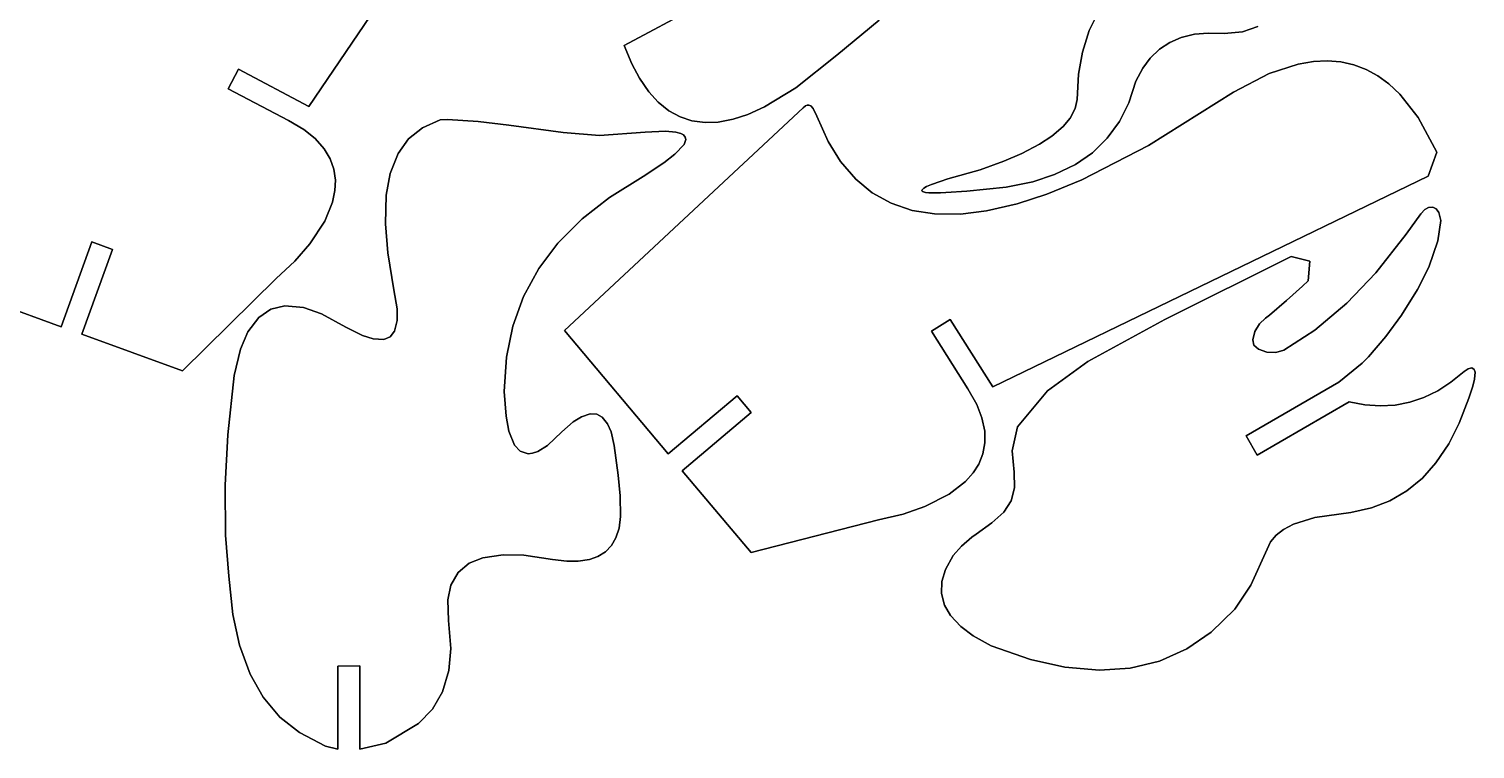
# Model space of a CAD drawing. Extents: x -1 to 600, y 1 to 926.
# Drawn here: x 395.9 to 593.8, y 307 to 405.6 of the extents above; entities that cross this region are included whole.
import ezdxf

# ---------------------------------------------------------------- set-up
doc = ezdxf.new("R2010")
doc.units = 0
doc.layers.add('EXPLORER_DEFAULT', color=253, linetype='CONTINUOUS')

# ---------------------------------------------------------------- blocks, each defined once
blk = doc.blocks.new('A_MODEL_SPACE')
at = {"layer": 'EXPLORER_DEFAULT'}
for p, q in [((434.244537, 394.98526), (471.418091, 449.750732)), ((471.418091, 449.750732), (434.244537, 394.98526)), ((487.446777, 408.68634), (477.37326, 403.317963)), ((477.37326, 403.317963), (487.446777, 408.68634)), ((542.348267, 408.013641), (541.037598, 405.363953)), ((541.037598, 405.363953), (542.348267, 408.013641)), ((506.493835, 401.974701), (512.304871, 406.76709)), ((512.304871, 406.76709), (506.493835, 401.974701)), ((561.981995, 405.19577), (564.088257, 405.918121)), ((564.088257, 405.918121), (561.981995, 405.19577)), ((541.037598, 405.363953), (540.087036, 402.424896)), ((540.087036, 402.424896), (541.037598, 405.363953)), ((550.637634, 402.801788), (552.050171, 403.734955)), ((552.050171, 403.734955), (550.637634, 402.801788)), ((552.050171, 403.734955), (553.607422, 404.405304)), ((553.607422, 404.405304), (552.050171, 403.734955)), ((553.607422, 404.405304), (555.420715, 404.850433)), ((555.420715, 404.850433), (553.607422, 404.405304)), ((555.420715, 404.850433), (557.286499, 405.024811)), ((557.286499, 405.024811), (555.420715, 404.850433)), ((557.286499, 405.024811), (559.495178, 404.950439)), ((559.495178, 404.950439), (557.286499, 405.024811)), ((559.495178, 404.950439), (561.981995, 405.19577)), ((561.981995, 405.19577), (559.495178, 404.950439)), ((477.37326, 403.317963), (478.426819, 400.815796)), ((478.426819, 400.815796), (477.37326, 403.317963)), ((500.900787, 397.517578), (506.493835, 401.974701)), ((506.493835, 401.974701), (500.900787, 397.517578)), ((540.087036, 402.424896), (539.547791, 399.377472)), ((539.547791, 399.377472), (540.087036, 402.424896)), ((549.383606, 401.604034), (550.637634, 402.801788)), ((550.637634, 402.801788), (549.383606, 401.604034)), ((423.199158, 397.404449), (424.601044, 400.066986)), ((424.601044, 400.066986), (423.199158, 397.404449)), ((424.601044, 400.066986), (434.244537, 394.98526)), ((434.244537, 394.98526), (424.601044, 400.066986)), ((478.426819, 400.815796), (479.490326, 398.830536)), ((479.490326, 398.830536), (478.426819, 400.815796)), ((547.421082, 398.457642), (548.346619, 400.208008)), ((548.346619, 400.208008), (547.421082, 398.457642)), ((548.346619, 400.208008), (549.383606, 401.604034)), ((549.383606, 401.604034), (548.346619, 400.208008)), ((569.625183, 400.767212), (565.654602, 399.47113)), ((565.654602, 399.47113), (569.625183, 400.767212)), ((571.696106, 401.117706), (569.625183, 400.767212)), ((569.625183, 400.767212), (571.696106, 401.117706)), ((573.58313, 401.212219), (571.696106, 401.117706)), ((571.696106, 401.117706), (573.58313, 401.212219)), ((575.463623, 401.063446), (573.58313, 401.212219)), ((573.58313, 401.212219), (575.463623, 401.063446)), ((577.223022, 400.676941), (575.463623, 401.063446)), ((575.463623, 401.063446), (577.223022, 400.676941)), ((578.910339, 400.047119), (577.223022, 400.676941)), ((577.223022, 400.676941), (578.910339, 400.047119)), ((580.544861, 399.161407), (578.910339, 400.047119)), ((578.910339, 400.047119), (580.544861, 399.161407)), ((479.490326, 398.830536), (480.765778, 396.982147)), ((480.765778, 396.982147), (479.490326, 398.830536)), ((539.547791, 399.377472), (539.374084, 395.919312)), ((539.374084, 395.919312), (539.547791, 399.377472)), ((546.449402, 395.451202), (547.421082, 398.457642)), ((547.421082, 398.457642), (546.449402, 395.451202)), ((565.654602, 399.47113), (560.755188, 396.936432)), ((560.755188, 396.936432), (565.654602, 399.47113)), ((582.050049, 398.065735), (580.544861, 399.161407)), ((580.544861, 399.161407), (582.050049, 398.065735)), ((583.548645, 396.665588), (582.050049, 398.065735)), ((582.050049, 398.065735), (583.548645, 396.665588)), ((431.436584, 393.071686), (423.199158, 397.404449)), ((423.199158, 397.404449), (431.436584, 393.071686)), ((480.765778, 396.982147), (482.042572, 395.577271)), ((482.042572, 395.577271), (480.765778, 396.982147)), ((496.602844, 394.90564), (500.900787, 397.517578)), ((500.900787, 397.517578), (496.602844, 394.90564)), ((539.374084, 395.919312), (539.119019, 394.677704)), ((539.119019, 394.677704), (539.374084, 395.919312)), ((560.755188, 396.936432), (549.157898, 389.623291)), ((549.157898, 389.623291), (560.755188, 396.936432)), ((586.060852, 393.456665), (583.548645, 396.665588)), ((583.548645, 396.665588), (586.060852, 393.456665)), ((501.894653, 394.803833), (469.214661, 364.300934)), ((469.214661, 364.300934), (501.894653, 394.803833)), ((482.042572, 395.577271), (483.515717, 394.391998)), ((483.515717, 394.391998), (482.042572, 395.577271)), ((483.515717, 394.391998), (485.029907, 393.558136)), ((485.029907, 393.558136), (483.515717, 394.391998)), ((492.310059, 393.222321), (494.303497, 393.871429)), ((494.303497, 393.871429), (492.310059, 393.222321)), ((494.303497, 393.871429), (496.602844, 394.90564)), ((496.602844, 394.90564), (494.303497, 393.871429)), ((502.212769, 395.056976), (501.894653, 394.803833)), ((501.894653, 394.803833), (502.212769, 395.056976)), ((502.442352, 395.155975), (502.212769, 395.056976)), ((502.212769, 395.056976), (502.442352, 395.155975)), ((502.679108, 395.161224), (502.442352, 395.155975)), ((502.442352, 395.155975), (502.679108, 395.161224)), ((502.913055, 395.061157), (502.679108, 395.161224)), ((502.679108, 395.161224), (502.913055, 395.061157)), ((503.233978, 394.716827), (502.913055, 395.061157)), ((502.913055, 395.061157), (503.233978, 394.716827)), ((503.770935, 393.626953), (503.233978, 394.716827)), ((503.233978, 394.716827), (503.770935, 393.626953)), ((539.119019, 394.677704), (538.438599, 393.361908)), ((538.438599, 393.361908), (539.119019, 394.677704)), ((545.173523, 392.908813), (546.449402, 395.451202)), ((546.449402, 395.451202), (545.173523, 392.908813)), ((433.544464, 391.815033), (431.436584, 393.071686)), ((431.436584, 393.071686), (433.544464, 391.815033)), ((449.771973, 392.068787), (447.875702, 390.532501)), ((447.875702, 390.532501), (449.771973, 392.068787)), ((452.215668, 393.13739), (449.771973, 392.068787)), ((449.771973, 392.068787), (452.215668, 393.13739)), ((453.212067, 393.212128), (452.215668, 393.13739)), ((452.215668, 393.13739), (453.212067, 393.212128)), ((457.410461, 392.905151), (453.212067, 393.212128)), ((453.212067, 393.212128), (457.410461, 392.905151)), ((461.608032, 392.425171), (457.410461, 392.905151)), ((457.410461, 392.905151), (461.608032, 392.425171)), ((469.031647, 391.428223), (461.608032, 392.425171)), ((461.608032, 392.425171), (469.031647, 391.428223)), ((485.029907, 393.558136), (486.669617, 393.016724)), ((486.669617, 393.016724), (485.029907, 393.558136)), ((486.669617, 393.016724), (488.452423, 392.773163)), ((488.452423, 392.773163), (486.669617, 393.016724)), ((488.452423, 392.773163), (490.256989, 392.836182)), ((490.256989, 392.836182), (488.452423, 392.773163)), ((490.256989, 392.836182), (492.310059, 393.222321)), ((492.310059, 393.222321), (490.256989, 392.836182)), ((505.30719, 390.174133), (503.770935, 393.626953)), ((503.770935, 393.626953), (505.30719, 390.174133)), ((537.46814, 392.212738), (535.917419, 390.907379)), ((535.917419, 390.907379), (537.46814, 392.212738)), ((538.438599, 393.361908), (537.46814, 392.212738)), ((537.46814, 392.212738), (538.438599, 393.361908)), ((543.499756, 390.615295), (545.173523, 392.908813)), ((545.173523, 392.908813), (543.499756, 390.615295)), ((588.602112, 388.733154), (586.060852, 393.456665)), ((586.060852, 393.456665), (588.602112, 388.733154)), ((435.085907, 390.575562), (433.544464, 391.815033)), ((433.544464, 391.815033), (435.085907, 390.575562)), ((436.316803, 389.196533), (435.085907, 390.575562)), ((435.085907, 390.575562), (436.316803, 389.196533)), ((447.875702, 390.532501), (446.456238, 388.532959)), ((446.456238, 388.532959), (447.875702, 390.532501)), ((474.032104, 391.016266), (469.031647, 391.428223)), ((469.031647, 391.428223), (474.032104, 391.016266)), ((480.244781, 391.441681), (474.032104, 391.016266)), ((474.032104, 391.016266), (480.244781, 391.441681)), ((483.061157, 391.575806), (480.244781, 391.441681)), ((480.244781, 391.441681), (483.061157, 391.575806)), ((484.461792, 391.454468), (483.061157, 391.575806)), ((483.061157, 391.575806), (484.461792, 391.454468)), ((485.135406, 391.274384), (484.461792, 391.454468)), ((484.461792, 391.454468), (485.135406, 391.274384)), ((485.50058, 391.079346), (485.135406, 391.274384)), ((485.135406, 391.274384), (485.50058, 391.079346)), ((485.751862, 390.785065), (485.50058, 391.079346)), ((485.50058, 391.079346), (485.751862, 390.785065)), ((485.594421, 389.789856), (485.826202, 390.44989)), ((485.826202, 390.44989), (485.594421, 389.789856)), ((485.826202, 390.44989), (485.751862, 390.785065)), ((485.751862, 390.785065), (485.826202, 390.44989)), ((506.991974, 387.445496), (505.30719, 390.174133)), ((505.30719, 390.174133), (506.991974, 387.445496)), ((535.917419, 390.907379), (534.204468, 389.800446)), ((534.204468, 389.800446), (535.917419, 390.907379)), ((541.464722, 388.641449), (543.499756, 390.615295)), ((543.499756, 390.615295), (541.464722, 388.641449)), ((437.148071, 387.812592), (436.316803, 389.196533)), ((436.316803, 389.196533), (437.148071, 387.812592)), ((446.456238, 388.532959), (445.373993, 385.786621)), ((445.373993, 385.786621), (446.456238, 388.532959)), ((482.821228, 387.243713), (484.337982, 388.427948)), ((484.337982, 388.427948), (482.821228, 387.243713)), ((484.337982, 388.427948), (485.594421, 389.789856)), ((485.594421, 389.789856), (484.337982, 388.427948)), ((531.810364, 388.555634), (529.328735, 387.484192)), ((529.328735, 387.484192), (531.810364, 388.555634)), ((534.204468, 389.800446), (531.810364, 388.555634)), ((531.810364, 388.555634), (534.204468, 389.800446)), ((539.127747, 387.027649), (541.464722, 388.641449)), ((541.464722, 388.641449), (539.127747, 387.027649)), ((549.157898, 389.623291), (540.001465, 384.927429)), ((540.001465, 384.927429), (549.157898, 389.623291)), ((587.397705, 385.434387), (588.602112, 388.733154)), ((588.602112, 388.733154), (587.397705, 385.434387)), ((437.651184, 386.392975), (437.148071, 387.812592)), ((437.148071, 387.812592), (437.651184, 386.392975)), ((437.865845, 384.886475), (437.651184, 386.392975)), ((437.651184, 386.392975), (437.865845, 384.886475)), ((479.997131, 385.388702), (482.821228, 387.243713)), ((482.821228, 387.243713), (479.997131, 385.388702)), ((509.07196, 385.021088), (506.991974, 387.445496)), ((506.991974, 387.445496), (509.07196, 385.021088)), ((526.117615, 386.306732), (521.662598, 385.051971)), ((521.662598, 385.051971), (526.117615, 386.306732)), ((529.328735, 387.484192), (526.117615, 386.306732)), ((526.117615, 386.306732), (529.328735, 387.484192)), ((536.2948, 385.655609), (539.127747, 387.027649)), ((539.127747, 387.027649), (536.2948, 385.655609)), ((437.805328, 383.468323), (437.865845, 384.886475)), ((437.865845, 384.886475), (437.805328, 383.468323)), ((445.373993, 385.786621), (444.836823, 382.848663)), ((444.836823, 382.848663), (445.373993, 385.786621)), ((475.389343, 382.53186), (479.997131, 385.388702)), ((479.997131, 385.388702), (475.389343, 382.53186)), ((511.339935, 383.156677), (509.07196, 385.021088)), ((509.07196, 385.021088), (511.339935, 383.156677)), ((518.762451, 384.002838), (518.417969, 383.807678)), ((518.417969, 383.807678), (518.762451, 384.002838)), ((519.467041, 384.315308), (518.762451, 384.002838)), ((518.762451, 384.002838), (519.467041, 384.315308)), ((520.639343, 384.728149), (519.467041, 384.315308)), ((519.467041, 384.315308), (520.639343, 384.728149)), ((521.662598, 385.051971), (520.639343, 384.728149)), ((520.639343, 384.728149), (521.662598, 385.051971)), ((524.296997, 383.405701), (529.663635, 383.951233)), ((529.663635, 383.951233), (524.296997, 383.405701)), ((527.821655, 356.592865), (587.397705, 385.434387)), ((587.397705, 385.434387), (527.821655, 356.592865)), ((529.663635, 383.951233), (533.292603, 384.677521)), ((533.292603, 384.677521), (529.663635, 383.951233)), ((533.292603, 384.677521), (536.2948, 385.655609)), ((536.2948, 385.655609), (533.292603, 384.677521)), ((540.001465, 384.927429), (535.232727, 382.976196)), ((535.232727, 382.976196), (540.001465, 384.927429)), ((437.482086, 381.900909), (437.805328, 383.468323)), ((437.805328, 383.468323), (437.482086, 381.900909)), ((444.836823, 382.848663), (444.710602, 378.899811)), ((444.710602, 378.899811), (444.836823, 382.848663)), ((471.655823, 379.607544), (475.389343, 382.53186)), ((475.389343, 382.53186), (471.655823, 379.607544)), ((513.907166, 381.737305), (511.339935, 383.156677)), ((511.339935, 383.156677), (513.907166, 381.737305)), ((518.156555, 383.565613), (518.136841, 383.443329)), ((518.136841, 383.443329), (518.156555, 383.565613)), ((518.136841, 383.443329), (518.227905, 383.343872)), ((518.227905, 383.343872), (518.136841, 383.443329)), ((518.417969, 383.807678), (518.156555, 383.565613)), ((518.156555, 383.565613), (518.417969, 383.807678)), ((518.227905, 383.343872), (518.623657, 383.22229)), ((518.623657, 383.22229), (518.227905, 383.343872)), ((518.623657, 383.22229), (519.061096, 383.171387)), ((519.061096, 383.171387), (518.623657, 383.22229)), ((519.061096, 383.171387), (519.878357, 383.144562)), ((519.878357, 383.144562), (519.061096, 383.171387)), ((519.878357, 383.144562), (520.673401, 383.165375)), ((520.673401, 383.165375), (519.878357, 383.144562)), ((520.673401, 383.165375), (521.398926, 383.197052)), ((521.398926, 383.197052), (520.673401, 383.165375)), ((521.398926, 383.197052), (524.296997, 383.405701)), ((524.296997, 383.405701), (521.398926, 383.197052)), ((535.232727, 382.976196), (531.14563, 381.645813)), ((531.14563, 381.645813), (535.232727, 382.976196)), ((436.413757, 379.28186), (437.482086, 381.900909)), ((437.482086, 381.900909), (436.413757, 379.28186)), ((516.81488, 380.760437), (513.907166, 381.737305)), ((513.907166, 381.737305), (516.81488, 380.760437)), ((519.855652, 380.282532), (516.81488, 380.760437)), ((516.81488, 380.760437), (519.855652, 380.282532)), ((523.416809, 380.256805), (519.855652, 380.282532)), ((519.855652, 380.282532), (523.416809, 380.256805)), ((526.9646, 380.683746), (523.416809, 380.256805)), ((523.416809, 380.256805), (526.9646, 380.683746)), ((531.14563, 381.645813), (526.9646, 380.683746)), ((526.9646, 380.683746), (531.14563, 381.645813)), ((584.39325, 377.480377), (586.423584, 380.300049)), ((586.423584, 380.300049), (584.39325, 377.480377)), ((586.423584, 380.300049), (586.956665, 380.870575)), ((586.956665, 380.870575), (586.423584, 380.300049)), ((586.956665, 380.870575), (587.467102, 381.161346)), ((587.467102, 381.161346), (586.956665, 380.870575)), ((587.467102, 381.161346), (588.039429, 381.20993)), ((588.039429, 381.20993), (587.467102, 381.161346)), ((588.039429, 381.20993), (588.510132, 380.975586)), ((588.510132, 380.975586), (588.039429, 381.20993)), ((588.510132, 380.975586), (588.866455, 380.448639)), ((588.866455, 380.448639), (588.510132, 380.975586)), ((588.866455, 380.448639), (589.128662, 379.362671)), ((589.128662, 379.362671), (588.866455, 380.448639)), ((434.381287, 376.166504), (436.413757, 379.28186)), ((436.413757, 379.28186), (434.381287, 376.166504)), ((444.710602, 378.899811), (445.030823, 374.944031)), ((445.030823, 374.944031), (444.710602, 378.899811)), ((468.319275, 376.251617), (471.655823, 379.607544)), ((471.655823, 379.607544), (468.319275, 376.251617)), ((589.128662, 379.362671), (588.737, 376.611084)), ((588.737, 376.611084), (589.128662, 379.362671)), ((400.34787, 364.839874), (404.54541, 376.444824)), ((404.54541, 376.444824), (400.34787, 364.839874)), ((404.54541, 376.444824), (407.38327, 375.417786)), ((407.38327, 375.417786), (404.54541, 376.444824)), ((432.320526, 373.796417), (434.381287, 376.166504)), ((434.381287, 376.166504), (432.320526, 373.796417)), ((465.704041, 372.780884), (468.319275, 376.251617)), ((468.319275, 376.251617), (465.704041, 372.780884)), ((580.240112, 372.213348), (584.39325, 377.480377)), ((584.39325, 377.480377), (580.240112, 372.213348)), ((588.737, 376.611084), (587.484802, 372.97113)), ((587.484802, 372.97113), (588.737, 376.611084)), ((407.38327, 375.417786), (403.167816, 363.816162)), ((403.167816, 363.816162), (407.38327, 375.417786)), ((445.030823, 374.944031), (445.885529, 369.87204)), ((445.885529, 369.87204), (445.030823, 374.944031)), ((551.367737, 365.833313), (568.679626, 374.424011)), ((568.679626, 374.424011), (551.367737, 365.833313)), ((568.679626, 374.424011), (571.223389, 373.816528)), ((571.223389, 373.816528), (568.679626, 374.424011)), ((379.635315, 372.357147), (400.34787, 364.839874)), ((400.34787, 364.839874), (379.635315, 372.357147)), ((429.78833, 371.439209), (432.320526, 373.796417)), ((432.320526, 373.796417), (429.78833, 371.439209)), ((463.624207, 368.9711), (465.704041, 372.780884)), ((465.704041, 372.780884), (463.624207, 368.9711)), ((571.223389, 373.816528), (570.977905, 371.132996)), ((570.977905, 371.132996), (571.223389, 373.816528)), ((576.278015, 368.055603), (580.240112, 372.213348)), ((580.240112, 372.213348), (576.278015, 368.055603)), ((587.484802, 372.97113), (585.967957, 369.936646)), ((585.967957, 369.936646), (587.484802, 372.97113)), ((416.938232, 358.818481), (429.78833, 371.439209)), ((429.78833, 371.439209), (416.938232, 358.818481)), ((570.212646, 370.404266), (568.023376, 368.439056)), ((568.023376, 368.439056), (570.212646, 370.404266)), ((570.977905, 371.132996), (570.212646, 370.404266)), ((570.212646, 370.404266), (570.977905, 371.132996)), ((445.885529, 369.87204), (446.311646, 367.295227)), ((446.311646, 367.295227), (445.885529, 369.87204)), ((462.141724, 364.908722), (463.624207, 368.9711)), ((463.624207, 368.9711), (462.141724, 364.908722)), ((568.023376, 368.439056), (565.706665, 366.436005)), ((565.706665, 366.436005), (568.023376, 368.439056)), ((585.967957, 369.936646), (583.77124, 366.426514)), ((583.77124, 366.426514), (585.967957, 369.936646)), ((427.377655, 366.119904), (425.867889, 364.135986)), ((425.867889, 364.135986), (427.377655, 366.119904)), ((429.029236, 367.230408), (427.377655, 366.119904)), ((427.377655, 366.119904), (429.029236, 367.230408)), ((430.970734, 367.682434), (429.029236, 367.230408)), ((429.029236, 367.230408), (430.970734, 367.682434)), ((433.502045, 367.446686), (430.970734, 367.682434)), ((430.970734, 367.682434), (433.502045, 367.446686)), ((435.964905, 366.595734), (433.502045, 367.446686)), ((433.502045, 367.446686), (435.964905, 366.595734)), ((439.286346, 364.784821), (435.964905, 366.595734)), ((435.964905, 366.595734), (439.286346, 364.784821)), ((446.311646, 367.295227), (446.335083, 365.704773)), ((446.335083, 365.704773), (446.311646, 367.295227)), ((565.706665, 366.436005), (565.148743, 366.007355)), ((565.148743, 366.007355), (565.706665, 366.436005)), ((571.897217, 364.360626), (576.278015, 368.055603)), ((576.278015, 368.055603), (571.897217, 364.360626)), ((583.77124, 366.426514), (581.61145, 363.499359)), ((581.61145, 363.499359), (583.77124, 366.426514)), ((425.867889, 364.135986), (424.865662, 361.782745)), ((424.865662, 361.782745), (425.867889, 364.135986)), ((441.566071, 363.632965), (439.286346, 364.784821)), ((439.286346, 364.784821), (441.566071, 363.632965)), ((445.974731, 364.231018), (445.385071, 363.467834)), ((445.385071, 363.467834), (445.974731, 364.231018)), ((446.335083, 365.704773), (445.974731, 364.231018)), ((445.974731, 364.231018), (446.335083, 365.704773)), ((461.269745, 360.668518), (462.141724, 364.908722)), ((462.141724, 364.908722), (461.269745, 360.668518)), ((469.214661, 364.300934), (483.393616, 347.434509)), ((483.393616, 347.434509), (469.214661, 364.300934)), ((519.465698, 364.210632), (522.011047, 365.815491)), ((522.011047, 365.815491), (519.465698, 364.210632)), ((524.433105, 356.33963), (519.465698, 364.210632)), ((519.465698, 364.210632), (524.433105, 356.33963)), ((522.011047, 365.815491), (527.821655, 356.592865)), ((527.821655, 356.592865), (522.011047, 365.815491)), ((540.841064, 360.071381), (551.367737, 365.833313)), ((551.367737, 365.833313), (540.841064, 360.071381)), ((563.701416, 364.197052), (563.421143, 363.063171)), ((563.421143, 363.063171), (563.701416, 364.197052)), ((564.322388, 365.22995), (563.701416, 364.197052)), ((563.701416, 364.197052), (564.322388, 365.22995)), ((565.148743, 366.007355), (564.322388, 365.22995)), ((564.322388, 365.22995), (565.148743, 366.007355)), ((567.668762, 361.614746), (571.897217, 364.360626)), ((571.897217, 364.360626), (567.668762, 361.614746)), ((403.167816, 363.816162), (416.938232, 358.818481)), ((416.938232, 358.818481), (403.167816, 363.816162)), ((443.035492, 363.161163), (441.566071, 363.632965)), ((441.566071, 363.632965), (443.035492, 363.161163)), ((444.499542, 363.100464), (443.035492, 363.161163)), ((443.035492, 363.161163), (444.499542, 363.100464)), ((445.385071, 363.467834), (444.499542, 363.100464)), ((444.499542, 363.100464), (445.385071, 363.467834)), ((563.421143, 363.063171), (563.558167, 362.328522)), ((563.558167, 362.328522), (563.421143, 363.063171)), ((563.558167, 362.328522), (564.214294, 361.744293)), ((564.214294, 361.744293), (563.558167, 362.328522)), ((581.61145, 363.499359), (579.25769, 360.718445)), ((579.25769, 360.718445), (581.61145, 363.499359)), ((424.865662, 361.782745), (424.018066, 358.163422)), ((424.018066, 358.163422), (424.865662, 361.782745)), ((460.968933, 355.991058), (461.269745, 360.668518)), ((461.269745, 360.668518), (460.968933, 355.991058)), ((564.214294, 361.744293), (565.346741, 361.34787)), ((565.346741, 361.34787), (564.214294, 361.744293)), ((565.346741, 361.34787), (566.569946, 361.312714)), ((566.569946, 361.312714), (565.346741, 361.34787)), ((566.569946, 361.312714), (567.668762, 361.614746)), ((567.668762, 361.614746), (566.569946, 361.312714)), ((579.25769, 360.718445), (578.361267, 359.845856)), ((578.361267, 359.845856), (579.25769, 360.718445)), ((535.312927, 356.046906), (540.841064, 360.071381)), ((540.841064, 360.071381), (535.312927, 356.046906)), ((578.361267, 359.845856), (575.194214, 357.2341)), ((575.194214, 357.2341), (578.361267, 359.845856)), ((590.510132, 357.22879), (592.314148, 358.720459)), ((592.314148, 358.720459), (590.510132, 357.22879)), ((592.314148, 358.720459), (592.892639, 359.065002)), ((592.892639, 359.065002), (592.314148, 358.720459)), ((592.892639, 359.065002), (593.206787, 359.176117)), ((593.206787, 359.176117), (592.892639, 359.065002)), ((593.206787, 359.176117), (593.408264, 359.193054)), ((593.408264, 359.193054), (593.206787, 359.176117)), ((593.408264, 359.193054), (593.72229, 359.002258)), ((593.72229, 359.002258), (593.408264, 359.193054)), ((593.72229, 359.002258), (593.829407, 358.632843)), ((593.829407, 358.632843), (593.72229, 359.002258)), ((593.829407, 358.632843), (593.745728, 357.663971)), ((593.745728, 357.663971), (593.829407, 358.632843)), ((424.018066, 358.163422), (423.167877, 350.025543)), ((423.167877, 350.025543), (424.018066, 358.163422)), ((525.63031, 354.197418), (524.433105, 356.33963)), ((524.433105, 356.33963), (525.63031, 354.197418)), ((575.194214, 357.2341), (562.483704, 349.895691)), ((562.483704, 349.895691), (575.194214, 357.2341)), ((588.73175, 356.069946), (590.510132, 357.22879)), ((590.510132, 357.22879), (588.73175, 356.069946)), ((593.506836, 356.689514), (592.962891, 355.050201)), ((592.962891, 355.050201), (593.506836, 356.689514)), ((593.745728, 357.663971), (593.506836, 356.689514)), ((593.506836, 356.689514), (593.745728, 357.663971)), ((461.217804, 352.608734), (460.968933, 355.991058)), ((460.968933, 355.991058), (461.217804, 352.608734)), ((483.393616, 347.434509), (492.831268, 355.385925)), ((492.831268, 355.385925), (483.393616, 347.434509)), ((492.831268, 355.385925), (494.775421, 353.077545)), ((494.775421, 353.077545), (492.831268, 355.385925)), ((531.19751, 351.116638), (535.312927, 356.046906)), ((535.312927, 356.046906), (531.19751, 351.116638)), ((563.997681, 347.273376), (576.596191, 354.547119)), ((576.596191, 354.547119), (563.997681, 347.273376)), ((576.596191, 354.547119), (578.734924, 354.144196)), ((578.734924, 354.144196), (576.596191, 354.547119)), ((582.905823, 354.113556), (584.900574, 354.495178)), ((584.900574, 354.495178), (582.905823, 354.113556)), ((584.900574, 354.495178), (586.826721, 355.140259)), ((586.826721, 355.140259), (584.900574, 354.495178)), ((586.826721, 355.140259), (588.73175, 356.069946)), ((588.73175, 356.069946), (586.826721, 355.140259)), ((592.962891, 355.050201), (591.646301, 351.61676)), ((591.646301, 351.61676), (592.962891, 355.050201)), ((461.612885, 350.540009), (461.217804, 352.608734)), ((461.217804, 352.608734), (461.612885, 350.540009)), ((471.544312, 352.516541), (470.428741, 351.813904)), ((470.428741, 351.813904), (471.544312, 352.516541)), ((472.752472, 352.919342), (471.544312, 352.516541)), ((471.544312, 352.516541), (472.752472, 352.919342)), ((473.625549, 352.881958), (472.752472, 352.919342)), ((472.752472, 352.919342), (473.625549, 352.881958)), ((474.38797, 352.475037), (473.625549, 352.881958)), ((473.625549, 352.881958), (474.38797, 352.475037)), ((475.121124, 351.567261), (474.38797, 352.475037)), ((474.38797, 352.475037), (475.121124, 351.567261)), ((494.775421, 353.077545), (485.323914, 345.138)), ((485.323914, 345.138), (494.775421, 353.077545)), ((526.34552, 352.353271), (525.63031, 354.197418)), ((525.63031, 354.197418), (526.34552, 352.353271)), ((526.721985, 350.543518), (526.34552, 352.353271)), ((526.34552, 352.353271), (526.721985, 350.543518)), ((578.734924, 354.144196), (580.820618, 353.996185)), ((580.820618, 353.996185), (578.734924, 354.144196)), ((580.820618, 353.996185), (582.905823, 354.113556)), ((582.905823, 354.113556), (580.820618, 353.996185)), ((462.379578, 348.648743), (461.612885, 350.540009)), ((461.612885, 350.540009), (462.379578, 348.648743)), ((468.87735, 350.470947), (466.885162, 348.604706)), ((466.885162, 348.604706), (468.87735, 350.470947)), ((470.428741, 351.813904), (468.87735, 350.470947)), ((468.87735, 350.470947), (470.428741, 351.813904)), ((475.597656, 350.446503), (475.121124, 351.567261)), ((475.121124, 351.567261), (475.597656, 350.446503)), ((476.031006, 348.572418), (475.597656, 350.446503)), ((475.597656, 350.446503), (476.031006, 348.572418)), ((526.749878, 348.929382), (526.721985, 350.543518)), ((526.721985, 350.543518), (526.749878, 348.929382)), ((530.495911, 347.8526), (531.19751, 351.116638)), ((531.19751, 351.116638), (530.495911, 347.8526)), ((591.646301, 351.61676), (590.221985, 348.814728)), ((590.221985, 348.814728), (591.646301, 351.61676)), ((423.167877, 350.025543), (422.796539, 343.171143)), ((422.796539, 343.171143), (423.167877, 350.025543)), ((463.145599, 347.802979), (462.379578, 348.648743)), ((462.379578, 348.648743), (463.145599, 347.802979)), ((466.885162, 348.604706), (465.567078, 347.779968)), ((465.567078, 347.779968), (466.885162, 348.604706)), ((476.574768, 344.505341), (476.031006, 348.572418)), ((476.031006, 348.572418), (476.574768, 344.505341)), ((526.475769, 347.448425), (526.749878, 348.929382)), ((526.749878, 348.929382), (526.475769, 347.448425)), ((562.483704, 349.895691), (563.997681, 347.273376)), ((563.997681, 347.273376), (562.483704, 349.895691)), ((590.221985, 348.814728), (588.474792, 346.211578)), ((588.474792, 346.211578), (590.221985, 348.814728)), ((464.245239, 347.452209), (463.145599, 347.802979)), ((463.145599, 347.802979), (464.245239, 347.452209)), ((464.834412, 347.521332), (464.245239, 347.452209)), ((464.245239, 347.452209), (464.834412, 347.521332)), ((465.567078, 347.779968), (464.834412, 347.521332)), ((464.834412, 347.521332), (465.567078, 347.779968)), ((525.908447, 346.036377), (526.475769, 347.448425)), ((526.475769, 347.448425), (525.908447, 346.036377)), ((530.743652, 344.950531), (530.495911, 347.8526)), ((530.495911, 347.8526), (530.743652, 344.950531)), ((476.82016, 341.693756), (476.574768, 344.505341)), ((476.574768, 344.505341), (476.82016, 341.693756)), ((485.323914, 345.138), (494.75058, 333.924652)), ((494.75058, 333.924652), (485.323914, 345.138)), ((524.083313, 343.6427), (525.146973, 344.838501)), ((525.146973, 344.838501), (524.083313, 343.6427)), ((525.146973, 344.838501), (525.908447, 346.036377)), ((525.908447, 346.036377), (525.146973, 344.838501)), ((530.803406, 342.775024), (530.743652, 344.950531)), ((530.743652, 344.950531), (530.803406, 342.775024)), ((588.474792, 346.211578), (586.61908, 344.13269)), ((586.61908, 344.13269), (588.474792, 346.211578)), ((422.796539, 343.171143), (422.836182, 336.312653)), ((422.836182, 336.312653), (422.796539, 343.171143)), ((521.848572, 341.908722), (524.083313, 343.6427)), ((524.083313, 343.6427), (521.848572, 341.908722)), ((530.337891, 340.996124), (530.803406, 342.775024)), ((530.803406, 342.775024), (530.337891, 340.996124)), ((584.475037, 342.362396), (582.154114, 341.004059)), ((582.154114, 341.004059), (584.475037, 342.362396)), ((586.61908, 344.13269), (584.475037, 342.362396)), ((584.475037, 342.362396), (586.61908, 344.13269)), ((476.868317, 338.881104), (476.82016, 341.693756)), ((476.82016, 341.693756), (476.868317, 338.881104)), ((518.530762, 340.226959), (521.848572, 341.908722)), ((521.848572, 341.908722), (518.530762, 340.226959)), ((529.356567, 339.440063), (530.337891, 340.996124)), ((530.337891, 340.996124), (529.356567, 339.440063)), ((582.154114, 341.004059), (579.643127, 340.036865)), ((579.643127, 340.036865), (582.154114, 341.004059)), ((476.707306, 337.293579), (476.868317, 338.881104)), ((476.868317, 338.881104), (476.707306, 337.293579)), ((494.75058, 333.924652), (512.189514, 338.429504)), ((512.189514, 338.429504), (494.75058, 333.924652)), ((512.189514, 338.429504), (515.561035, 339.204803)), ((515.561035, 339.204803), (512.189514, 338.429504)), ((515.561035, 339.204803), (518.530762, 340.226959)), ((518.530762, 340.226959), (515.561035, 339.204803)), ((527.717957, 337.982605), (529.356567, 339.440063)), ((529.356567, 339.440063), (527.717957, 337.982605)), ((571.906799, 338.749756), (568.960999, 337.813782)), ((568.960999, 337.813782), (571.906799, 338.749756)), ((576.827087, 339.428833), (571.906799, 338.749756)), ((571.906799, 338.749756), (576.827087, 339.428833)), ((579.643127, 340.036865), (576.827087, 339.428833)), ((576.827087, 339.428833), (579.643127, 340.036865)), ((476.264252, 335.941467), (476.707306, 337.293579)), ((476.707306, 337.293579), (476.264252, 335.941467)), ((524.972412, 336.040466), (525.544067, 336.466003)), ((525.544067, 336.466003), (524.972412, 336.040466)), ((525.544067, 336.466003), (527.717957, 337.982605)), ((527.717957, 337.982605), (525.544067, 336.466003)), ((567.593689, 337.086334), (566.627319, 336.334198)), ((566.627319, 336.334198), (567.593689, 337.086334)), ((568.960999, 337.813782), (567.593689, 337.086334)), ((567.593689, 337.086334), (568.960999, 337.813782)), ((422.836182, 336.312653), (423.277466, 330.688446)), ((423.277466, 330.688446), (422.836182, 336.312653)), ((474.839813, 334.049652), (475.6633, 334.907928)), ((475.6633, 334.907928), (474.839813, 334.049652)), ((475.6633, 334.907928), (476.264252, 335.941467)), ((476.264252, 335.941467), (475.6633, 334.907928)), ((522.427551, 333.54187), (523.546082, 334.788879)), ((523.546082, 334.788879), (522.427551, 333.54187)), ((523.546082, 334.788879), (524.972412, 336.040466)), ((524.972412, 336.040466), (523.546082, 334.788879)), ((565.848389, 335.404449), (565.359924, 334.406586)), ((565.359924, 334.406586), (565.848389, 335.404449)), ((566.627319, 336.334198), (565.848389, 335.404449)), ((565.848389, 335.404449), (566.627319, 336.334198)), ((456.166748, 332.462341), (458.031982, 333.223389)), ((458.031982, 333.223389), (456.166748, 332.462341)), ((458.031982, 333.223389), (460.807831, 333.629883)), ((460.807831, 333.629883), (458.031982, 333.223389)), ((460.807831, 333.629883), (463.650543, 333.555206)), ((463.650543, 333.555206), (460.807831, 333.629883)), ((463.650543, 333.555206), (467.599426, 332.969818)), ((467.599426, 332.969818), (463.650543, 333.555206)), ((467.599426, 332.969818), (469.564911, 332.742676)), ((469.564911, 332.742676), (467.599426, 332.969818)), ((469.564911, 332.742676), (471.109344, 332.746033)), ((471.109344, 332.746033), (469.564911, 332.742676)), ((471.109344, 332.746033), (472.625732, 332.978241)), ((472.625732, 332.978241), (471.109344, 332.746033)), ((472.625732, 332.978241), (473.797302, 333.39209)), ((473.797302, 333.39209), (472.625732, 332.978241)), ((473.797302, 333.39209), (474.839813, 334.049652)), ((474.839813, 334.049652), (473.797302, 333.39209)), ((521.366089, 331.610626), (522.427551, 333.54187)), ((522.427551, 333.54187), (521.366089, 331.610626)), ((565.359924, 334.406586), (563.134949, 329.491119)), ((563.134949, 329.491119), (565.359924, 334.406586)), ((423.277466, 330.688446), (423.838501, 325.456573)), ((423.838501, 325.456573), (423.277466, 330.688446)), ((453.676117, 329.467224), (454.663116, 331.188843)), ((454.663116, 331.188843), (453.676117, 329.467224)), ((454.663116, 331.188843), (456.166748, 332.462341)), ((456.166748, 332.462341), (454.663116, 331.188843)), ((520.874451, 329.987793), (521.366089, 331.610626)), ((521.366089, 331.610626), (520.874451, 329.987793)), ((453.255066, 327.48111), (453.676117, 329.467224)), ((453.676117, 329.467224), (453.255066, 327.48111)), ((520.814941, 328.315277), (520.874451, 329.987793)), ((520.874451, 329.987793), (520.814941, 328.315277)), ((563.134949, 329.491119), (560.96405, 326.194366)), ((560.96405, 326.194366), (563.134949, 329.491119)), ((453.335999, 324.644501), (453.255066, 327.48111)), ((453.255066, 327.48111), (453.335999, 324.644501)), ((521.216614, 326.74469), (520.814941, 328.315277)), ((520.814941, 328.315277), (521.216614, 326.74469)), ((522.035706, 325.326477), (521.216614, 326.74469)), ((521.216614, 326.74469), (522.035706, 325.326477)), ((423.838501, 325.456573), (424.758667, 321.28006)), ((424.758667, 321.28006), (423.838501, 325.456573)), ((453.66156, 320.814178), (453.335999, 324.644501)), ((453.335999, 324.644501), (453.66156, 320.814178)), ((523.454041, 323.812531), (522.035706, 325.326477)), ((522.035706, 325.326477), (523.454041, 323.812531)), ((560.96405, 326.194366), (557.731689, 323.058197)), ((557.731689, 323.058197), (560.96405, 326.194366)), ((525.135071, 322.558014), (523.454041, 323.812531)), ((523.454041, 323.812531), (525.135071, 322.558014)), ((557.731689, 323.058197), (554.374512, 320.752289)), ((554.374512, 320.752289), (557.731689, 323.058197)), ((424.758667, 321.28006), (426.224823, 317.282715)), ((426.224823, 317.282715), (424.758667, 321.28006)), ((453.406677, 317.777405), (453.66156, 320.814178)), ((453.66156, 320.814178), (453.406677, 317.777405)), ((527.586731, 321.191345), (525.135071, 322.558014)), ((525.135071, 322.558014), (527.586731, 321.191345)), ((533.008484, 319.306976), (527.586731, 321.191345)), ((527.586731, 321.191345), (533.008484, 319.306976)), ((554.374512, 320.752289), (550.663452, 319.090088)), ((550.663452, 319.090088), (554.374512, 320.752289)), ((537.685852, 318.250793), (533.008484, 319.306976)), ((533.008484, 319.306976), (537.685852, 318.250793)), ((550.663452, 319.090088), (546.615112, 318.104431)), ((546.615112, 318.104431), (550.663452, 319.090088)), ((426.224823, 317.282715), (427.987427, 314.156403)), ((427.987427, 314.156403), (426.224823, 317.282715)), ((438.202484, 318.410095), (441.20697, 318.425049)), ((441.20697, 318.425049), (438.202484, 318.410095)), ((438.208832, 307.042694), (438.202484, 318.410095)), ((438.202484, 318.410095), (438.208832, 307.042694)), ((441.20697, 318.425049), (441.21347, 307.051056)), ((441.21347, 307.051056), (441.20697, 318.425049)), ((452.540985, 314.884521), (453.406677, 317.777405)), ((453.406677, 317.777405), (452.540985, 314.884521)), ((542.445068, 317.827972), (537.685852, 318.250793)), ((537.685852, 318.250793), (542.445068, 317.827972)), ((546.615112, 318.104431), (542.445068, 317.827972)), ((542.445068, 317.827972), (546.615112, 318.104431)), ((451.155518, 312.508179), (452.540985, 314.884521)), ((452.540985, 314.884521), (451.155518, 312.508179)), ((427.987427, 314.156403), (430.28894, 311.425629)), ((430.28894, 311.425629), (427.987427, 314.156403)), ((430.28894, 311.425629), (432.963776, 309.317505)), ((432.963776, 309.317505), (430.28894, 311.425629)), ((449.231445, 310.536346), (451.155518, 312.508179)), ((451.155518, 312.508179), (449.231445, 310.536346)), ((432.963776, 309.317505), (436.49649, 307.449646)), ((436.49649, 307.449646), (432.963776, 309.317505)), ((444.758453, 307.835266), (449.231445, 310.536346)), ((449.231445, 310.536346), (444.758453, 307.835266)), ((436.49649, 307.449646), (438.208832, 307.042694)), ((438.208832, 307.042694), (436.49649, 307.449646)), ((441.21347, 307.051056), (444.758453, 307.835266)), ((444.758453, 307.835266), (441.21347, 307.051056))]:
    blk.add_line(p, q, dxfattribs=at)

msp = doc.modelspace()

# ---------------------------------------------------------------- block references
at = {"layer": 'EXPLORER_DEFAULT'}
msp.add_blockref('A_MODEL_SPACE', (0, 0), dxfattribs=at)

doc.saveas('drawing.dxf')
